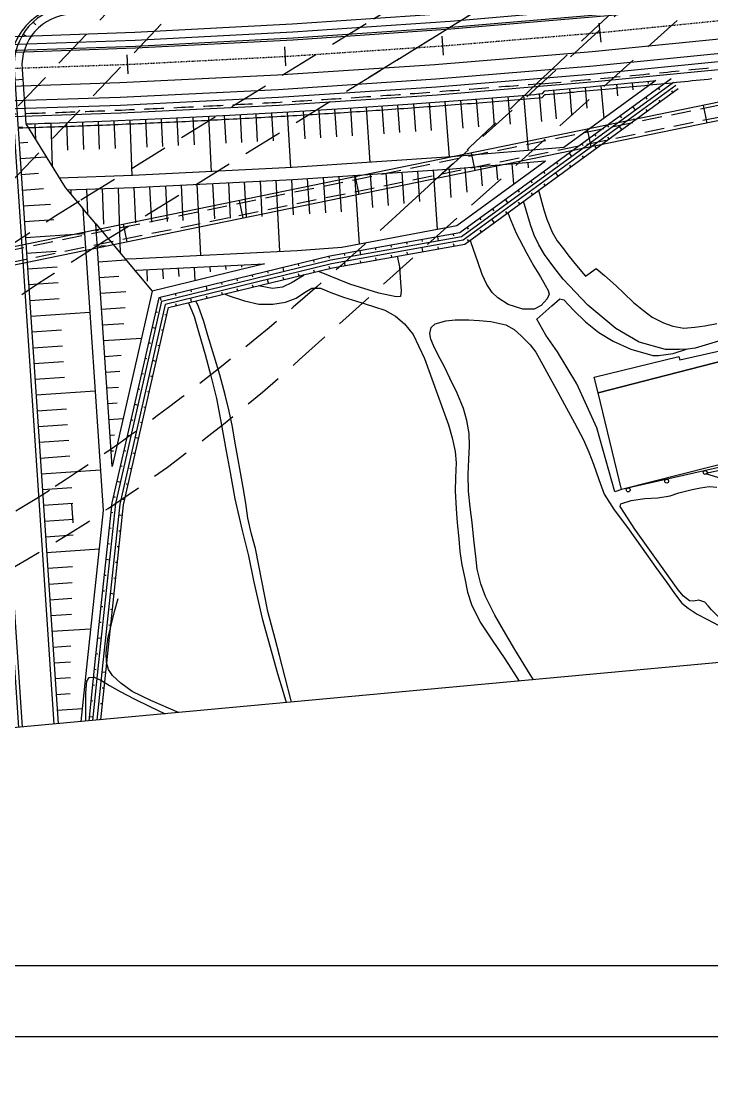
# Model space of a CAD drawing. Header units: millimetres. Extents: x 9574 to 10370, y 1103 to 1809.
# Drawn here: x 10028 to 10115.5, y 1347.4 to 1481.5 of the extents above; entities that cross this region are included whole.
import ezdxf
from ezdxf.xclip import XClip

# ---------------------------------------------------------------- set-up
doc = ezdxf.new("R2010")
doc.units = ezdxf.units.MM
doc.header["$LTSCALE"] = 10
doc.header["$MEASUREMENT"] = 0
doc.header["$XCLIPFRAME"] = 2
for name, pattern in [('CENTER', [2, 1.25, -0.25, 0.25, -0.25]), ('DASHED', [0.75, 0.5, -0.25]), ('HIDDEN', [0.375, 0.25, -0.125])]:
    doc.linetypes.add(name, pattern=pattern)
for name, color, linetype in [('TN-CABL', 4, 'Continuous'), ('TT-TABL-LIN1', 4, 'Continuous'), ('TT-TABL-LIN2', 1, 'Continuous'), ('TZ-BASE', 253, 'Continuous'), ('TZ-CABL', 4, 'Continuous')]:
    doc.layers.add(name, color=color, linetype=linetype)
doc.layers.add('TX-PAPR', color=2, linetype='Continuous', plot=False)
doc.linetypes.add('ZIGZAG', pattern='A,0.0001,-0.2,[131,ltypeshp.shx,S=0.2,R=0,X=-0.2,Y=0],-0.4,[131,ltypeshp.shx,S=0.2,R=180,X=0.2,Y=0],-0.2', length=0.8001)

# ---------------------------------------------------------------- blocks, each defined once
blk = doc.blocks.new('AAC001')
at = {"color": 0}
blk.add_circle((0, -0.25), 0.25, dxfattribs=at)
blk = doc.blocks.new('jd-fgjfjfjfjazdf2gs')
at = {"layer": 'TZ-BASE', "linetype": 'DASHED'}
for p, q in [((526.13, 18.1), (425.17, -44.37)), ((486.89, -13.24), (425.57, -51.17)), ((484.46, -14.74), (392.15, -71.86)), ((488.11, -14.8), (429.56, -68.2)), ((492.6, -18.84), (416.81, -86.88)), ((405.33, -29.37), (336.06, -102.12)), ((409.68, -33.51), (364.23, -81.24)), ((425.28, -44.3), (388.99, -66.75))]:
    blk.add_line(p, q, dxfattribs=at)
at = {"layer": 'TZ-BASE', "ltscale": 10}
for p, q in [((383.1, -44.09), (383.44, -44.46)), ((381.82, -45.62), (382.25, -45.89)), ((380.78, -51.4), (381.78, -51.34)), ((455.01, -52.16), (455.39, -56.29)), ((457, -51.97), (457.14, -53.44)), ((458.99, -51.78), (459.08, -52.66)), ((460.99, -51.59), (461.01, -51.88)), ((443.23, -53.53), (443.52, -57.03)), ((445.22, -53.37), (445.81, -60.35)), ((447.22, -53.2), (447.52, -56.69)), ((449.04, -52.69), (449.35, -56.36)), ((451.03, -52.52), (451.32, -55.78)), ((453.02, -52.34), (453.26, -55)), ((462.32, -52.48), (462.47, -52.68)), ((464.15, -53), (464.01, -52.8)), ((425.28, -54.87), (425.75, -61.86)), ((427.28, -54.73), (427.52, -58.23)), ((429.27, -54.6), (429.52, -58.09)), ((431.27, -54.45), (431.52, -57.95)), ((433.26, -54.31), (433.52, -57.81)), ((435.26, -54.16), (435.79, -61.19)), ((437.25, -54.01), (437.52, -57.52)), ((439.24, -53.85), (439.52, -57.35)), ((441.24, -53.69), (441.52, -57.19)), ((459.09, -54.83), (459.38, -55.24)), ((460.71, -53.65), (460.85, -53.86)), ((462.54, -54.18), (462.39, -53.98)), ((401.32, -56.24), (401.49, -59.74)), ((403.32, -56.14), (403.49, -59.64)), ((405.32, -56.04), (405.67, -63.04)), ((407.31, -55.94), (407.5, -59.44)), ((409.31, -55.83), (409.5, -59.34)), ((411.31, -55.72), (411.5, -59.23)), ((413.3, -55.61), (413.5, -59.12)), ((415.3, -55.5), (415.71, -62.53)), ((417.3, -55.38), (417.51, -58.89)), ((419.29, -55.26), (419.51, -58.76)), ((421.29, -55.13), (421.51, -58.63)), ((423.29, -55), (423.51, -58.5)), ((457.47, -56.01), (457.62, -56.21)), ((460.92, -55.36), (460.77, -55.15)), ((381.18, -57.39), (381.77, -57.35)), ((383.33, -56.95), (383.4, -58.98)), ((385.33, -56.88), (385.52, -62.39)), ((387.33, -56.81), (387.46, -60.32)), ((389.33, -56.74), (389.46, -60.25)), ((391.33, -56.67), (391.47, -60.17)), ((393.33, -56.59), (393.47, -60.1)), ((395.33, -56.5), (395.62, -63.55)), ((397.32, -56.42), (397.48, -59.93)), ((399.32, -56.33), (399.48, -59.84)), ((455.86, -57.18), (456, -57.39)), ((457.68, -57.71), (457.39, -57.3)), ((459.3, -56.53), (459.15, -56.33)), ((454.24, -58.36), (454.39, -58.56)), ((456.07, -58.89), (455.92, -58.68)), ((381.32, -59.39), (382.44, -59.31)), ((452.62, -59.54), (452.77, -59.74)), ((454.45, -60.06), (454.3, -59.86)), ((381.45, -61.38), (384.75, -61.16)), ((451, -60.71), (451.3, -61.12)), ((452.83, -61.24), (452.69, -61.04)), ((431.8, -62.96), (432.06, -66.82)), ((433.79, -62.82), (434.29, -70.31)), ((435.79, -62.69), (436.03, -66.31)), ((437.78, -62.53), (438.04, -65.62)), ((439.77, -62.36), (439.98, -64.85)), ((441.77, -62.2), (441.92, -64.08)), ((443.76, -62.03), (443.97, -64.59)), ((445.75, -61.86), (445.81, -62.54)), ((447.74, -61.69), (447.75, -61.77)), ((449.39, -61.89), (449.53, -62.09)), ((451.22, -62.42), (451.07, -62.21)), ((381.59, -63.38), (383.77, -63.23)), ((409.84, -64.33), (410.07, -68.83)), ((411.84, -64.23), (412.06, -68.73)), ((413.83, -64.13), (414.29, -73.12)), ((415.83, -64.03), (416.06, -68.52)), ((417.83, -63.9), (418.13, -68.39)), ((419.82, -63.76), (420.12, -68.25)), ((421.82, -63.63), (422.12, -68.11)), ((423.81, -63.5), (424.4, -72.21)), ((425.81, -63.36), (426.09, -67.59)), ((427.8, -63.23), (428.08, -67.34)), ((429.8, -63.09), (430.07, -67.08)), ((446.15, -64.24), (446.3, -64.45)), ((447.77, -63.07), (447.92, -63.27)), ((449.6, -63.59), (449.3, -63.19)), ((381.72, -65.37), (384.43, -65.19)), ((387.86, -65.31), (387.88, -65.9)), ((389.86, -65.24), (389.97, -68.39)), ((391.86, -65.18), (392.01, -69.67)), ((393.86, -65.11), (394.14, -73.38)), ((395.86, -65.04), (396.08, -69.53)), ((397.85, -64.94), (398.08, -69.43)), ((399.85, -64.84), (400.08, -69.33)), ((401.85, -64.74), (402.08, -69.23)), ((403.85, -64.63), (404.3, -73.62)), ((405.84, -64.53), (406.07, -69.03)), ((407.84, -64.43), (408.07, -68.93)), ((444.53, -65.42), (444.68, -65.62)), ((447.98, -64.77), (447.83, -64.57)), ((442.92, -66.6), (443.21, -67)), ((444.75, -67.12), (444.6, -66.92)), ((446.36, -65.94), (446.22, -65.74)), ((381.85, -67.37), (385.29, -67.14)), ((391.03, -69.66), (389.39, -67.7)), ((441.3, -67.77), (441.45, -67.98)), ((443.13, -68.3), (442.98, -68.1)), ((381.99, -69.36), (385.73, -69.11)), ((393.09, -100.39), (391.03, -69.66)), ((439.68, -68.95), (439.83, -69.15)), ((441.51, -69.47), (441.22, -69.07)), ((382.12, -71.36), (389.6, -70.86)), ((391.08, -70.46), (391.37, -70.44)), ((436.29, -70.94), (436.34, -71.18)), ((438.07, -70.13), (438.21, -70.33)), ((439.89, -70.65), (439.75, -70.45)), ((391.22, -72.46), (392.24, -72.39)), ((428.42, -72.35), (428.46, -72.59)), ((430.39, -71.99), (430.43, -72.24)), ((432.35, -71.64), (432.4, -71.89)), ((434.32, -71.29), (434.41, -71.78)), ((436.42, -72.44), (436.37, -72.19)), ((438.28, -71.83), (438.13, -71.63)), ((382.26, -73.35), (386, -73.1)), ((422.51, -73.4), (422.56, -73.65)), ((424.48, -73.05), (424.57, -73.54)), ((426.45, -72.7), (426.49, -72.94)), ((428.54, -73.85), (428.5, -73.6)), ((430.51, -73.5), (430.47, -73.25)), ((432.48, -73.14), (432.39, -72.65)), ((434.45, -72.79), (434.41, -72.55)), ((391.35, -74.45), (394.84, -74.22)), ((405.48, -75.07), (405.52, -75.73)), ((407.48, -74.96), (407.5, -75.44)), ((409.48, -74.86), (409.49, -75.14)), ((411.47, -74.76), (411.48, -74.85)), ((416.66, -74.71), (416.72, -74.95)), ((418.6, -74.24), (418.66, -74.48)), ((420.54, -73.77), (420.6, -74.01)), ((420.67, -75.28), (420.61, -75.03)), ((422.64, -74.9), (422.55, -74.41)), ((424.61, -74.55), (424.56, -74.31)), ((426.57, -74.2), (426.53, -73.95)), ((382.39, -75.35), (386.13, -75.1)), ((391.48, -76.45), (393.96, -76.28)), ((397.49, -75.47), (397.56, -76.89)), ((399.49, -75.37), (399.55, -76.6)), ((401.49, -75.27), (401.54, -76.31)), ((403.48, -75.17), (403.57, -76.87)), ((410.83, -76.13), (410.89, -76.37)), ((412.77, -75.66), (412.83, -75.9)), ((414.71, -75.18), (414.83, -75.67)), ((416.79, -76.22), (416.73, -75.98)), ((418.73, -75.75), (418.67, -75.51)), ((382.52, -77.34), (386.27, -77.09)), ((405, -77.55), (405.12, -78.04)), ((406.94, -77.08), (407, -77.32)), ((408.89, -76.6), (408.94, -76.85)), ((410.96, -77.64), (410.9, -77.4)), ((412.9, -77.17), (412.78, -76.68)), ((414.84, -76.7), (414.78, -76.45)), ((382.66, -79.34), (386.4, -79.09)), ((391.62, -78.44), (394.82, -78.23)), ((399.17, -78.97), (399.26, -79.34)), ((401.11, -78.5), (401.17, -78.74)), ((403.06, -78.02), (403.11, -78.27)), ((403.18, -79.54), (403.07, -79.05)), ((405.13, -79.06), (405.07, -78.82)), ((407.07, -78.59), (407.01, -78.35)), ((409.01, -78.12), (408.95, -77.87)), ((391.75, -80.44), (394.75, -80.24)), ((401.24, -80.01), (401.18, -79.77)), ((382.79, -81.34), (390.28, -80.83)), ((398.59, -80.79), (398.84, -80.85)), ((400.04, -81.21), (399.79, -81.15)), ((382.93, -83.33), (386.67, -83.08)), ((391.89, -82.43), (394.58, -82.25)), ((398.15, -82.74), (398.64, -82.85)), ((399.59, -83.16), (399.35, -83.1)), ((392.02, -84.43), (396.81, -84.11)), ((383.06, -85.33), (386.8, -85.08)), ((397.7, -84.69), (397.95, -84.75)), ((399.15, -85.11), (398.9, -85.05)), ((383.2, -87.32), (386.94, -87.07)), ((392.16, -86.43), (394.25, -86.28)), ((397.26, -86.64), (397.5, -86.7)), ((398.7, -87.06), (398.21, -86.95)), ((392.29, -88.42), (394.09, -88.3)), ((383.33, -89.32), (387.07, -89.07)), ((396.81, -88.59), (397.06, -88.65)), ((398.26, -89.01), (398.01, -88.95)), ((383.46, -91.31), (390.95, -90.81)), ((392.42, -90.42), (393.92, -90.32)), ((396.37, -90.54), (396.61, -90.6)), ((397.81, -90.96), (397.57, -90.9)), ((392.56, -92.41), (393.76, -92.33)), ((395.92, -92.49), (396.41, -92.6)), ((383.6, -93.31), (387.34, -93.06)), ((397.37, -92.91), (397.12, -92.85)), ((383.73, -95.3), (387.47, -95.05)), ((392.69, -94.41), (394.49, -94.29)), ((395.48, -94.44), (395.72, -94.5)), ((396.92, -94.86), (396.68, -94.8)), ((392.83, -96.4), (393.42, -96.36)), ((395.03, -96.39), (395.28, -96.45)), ((383.87, -97.3), (387.61, -97.05)), ((396.48, -96.81), (395.99, -96.7)), ((384, -99.3), (387.74, -99.04)), ((392.96, -98.4), (393.26, -98.38)), ((394.59, -98.34), (394.83, -98.4)), ((396.03, -98.76), (395.79, -98.7)), ((394.14, -100.29), (394.39, -100.35)), ((384.13, -101.29), (391.62, -100.79)), ((395.59, -100.71), (395.34, -100.65)), ((384.27, -103.29), (388.01, -103.03)), ((393.7, -102.24), (394.19, -102.35)), ((395.14, -102.66), (394.9, -102.6)), ((393.25, -104.19), (393.5, -104.24)), ((394.7, -104.61), (394.45, -104.55)), ((384.4, -105.28), (388.14, -105.03)), ((384.54, -107.28), (388.21, -107.03)), ((392.95, -106.16), (393.2, -106.19)), ((394.41, -106.59), (393.92, -106.53)), ((392.74, -108.15), (392.99, -108.18)), ((394.2, -108.57), (393.95, -108.55)), ((384.67, -109.27), (388.17, -109.04)), ((384.81, -111.27), (391.45, -110.82)), ((392.53, -110.14), (392.77, -110.17)), ((393.99, -110.56), (393.74, -110.54)), ((392.31, -112.13), (392.81, -112.18)), ((393.78, -112.55), (393.53, -112.53)), ((384.94, -113.26), (388.09, -113.05)), ((385.07, -115.26), (388.05, -115.06)), ((392.1, -114.12), (392.35, -114.14)), ((393.57, -114.54), (393.32, -114.51)), ((391.89, -116.11), (392.14, -116.13)), ((393.35, -116.53), (392.86, -116.48)), ((385.21, -117.25), (388.01, -117.07)), ((385.34, -119.25), (387.97, -119.07)), ((391.68, -118.1), (391.93, -118.12)), ((393.14, -118.52), (392.89, -118.49)), ((391.47, -120.08), (391.72, -120.11)), ((392.93, -120.51), (392.68, -120.48)), ((385.48, -121.25), (390.37, -120.92)), ((385.61, -123.24), (387.88, -123.09)), ((391.26, -122.07), (391.75, -122.13)), ((392.72, -122.5), (392.47, -122.47)), ((391.04, -124.06), (391.29, -124.09)), ((392.51, -124.48), (392.26, -124.46)), ((385.75, -125.24), (387.84, -125.1)), ((385.88, -127.23), (387.81, -127.1)), ((390.84, -126.05), (391.08, -126.08)), ((392.3, -126.47), (391.8, -126.42)), ((390.63, -128.04), (390.88, -128.07)), ((392.1, -128.46), (391.85, -128.44)), ((386.01, -129.23), (387.77, -129.11)), ((390.43, -130.03), (390.68, -130.06)), ((386.15, -131.22), (389.33, -131.01)), ((391.9, -130.45), (391.65, -130.43)), ((390.23, -132.02), (390.73, -132.07)), ((391.69, -132.44), (391.45, -132.42))]:
    blk.add_line(p, q, dxfattribs=at)
at = {"layer": 'TZ-BASE'}
for p, q in [((455.04, -46.62), (454.82, -44.23)), ((435.09, -48.29), (434.91, -45.9)), ((395.12, -50.65), (395.02, -48.25)), ((415.11, -49.64), (414.97, -47.24)), ((447.5, -51.9), (447.45, -51.85)), ((447.92, -53.27), (447.6, -53.65)), ((468.47, -56.88), (468.01, -54.63)), ((453.78, -59.89), (453.31, -57.64)), ((439.08, -62.9), (438.62, -60.65)), ((424.39, -65.92), (423.92, -63.66)), ((409.69, -68.93), (409.23, -66.68)), ((395, -71.94), (394.54, -69.69))]:
    blk.add_line(p, q, dxfattribs=at)
at = {"layer": 'TZ-BASE', "linetype": 'Continuous'}
for points in [[(378.93, -157.92, 0.382727), (383.04, -152.66), (375.92, -46.76, 0.285135), (371, -39.91), (329.13, -22.57, -0.237959), (304.44, 6.1), (283.99, 88.31)], [(681.71, 28.3), (622.19, 19.74, 0.045533), (583.64, 10.56), (454.85, -32.81, -0.068491), (414.13, -40.56), (387.75, -41.91, 0.418867), (380.17, -50.44), (386.98, -151.59, 0.34117), (391.03, -156.17)]]:
    blk.add_lwpolyline(points, format="xyb", dxfattribs=at)
at = {"layer": 'TZ-BASE'}
for points in [[(216.33, -41.44), (236.23, -43.41), (256.17, -45.04), (276.12, -46.34), (296.1, -47.31), (316.09, -47.94), (336.09, -48.24), (356.09, -48.21), (376.08, -47.84), (396.07, -47.14), (416.04, -46.1), (436, -44.73), (455.92, -43.03), (475.82, -40.99)], [(214.34, -45.64), (234.24, -47.65), (254.17, -49.33), (274.12, -50.67), (294.09, -51.68), (314.08, -52.36), (334.08, -52.71), (354.08, -52.73), (374.08, -52.41), (394.07, -51.76), (414.04, -50.78), (434, -49.46), (453.93, -47.82), (473.83, -45.84)], [(447.92, -53.27), (448.07, -53.25), (448.57, -53.21), (449.07, -53.17), (449.57, -53.12), (450.08, -53.08), (450.58, -53.04), (451.08, -52.99), (451.58, -52.95), (452.08, -52.9), (452.58, -52.86), (453.08, -52.81), (453.58, -52.77), (454.08, -52.72), (454.58, -52.68), (455.09, -52.63), (455.59, -52.58), (456.09, -52.54), (456.59, -52.49), (457.09, -52.44), (457.59, -52.4), (458.09, -52.35), (458.59, -52.3), (459.09, -52.25), (459.59, -52.21), (460.09, -52.16), (460.59, -52.11), (461.09, -52.06), (461.6, -52.01), (462.1, -51.96), (462.6, -51.92), (463.1, -51.87), (463.6, -51.82), (464.1, -51.77), (464.6, -51.72), (465.1, -51.67), (465.6, -51.62), (466.1, -51.57), (466.6, -51.51), (467.1, -51.46), (467.6, -51.41), (468.1, -51.36), (468.6, -51.31), (469.1, -51.26)], [(381.31, -57.49), (381.81, -57.48), (382.31, -57.46), (382.81, -57.45), (383.32, -57.43), (383.82, -57.41), (384.32, -57.4), (384.83, -57.38), (385.33, -57.36), (385.83, -57.35), (386.33, -57.33), (386.84, -57.31), (387.34, -57.3), (387.84, -57.28), (388.35, -57.26), (388.85, -57.24), (389.35, -57.22), (389.85, -57.2), (390.36, -57.18), (390.86, -57.17), (391.36, -57.15), (391.87, -57.13), (392.37, -57.11), (392.87, -57.09), (393.37, -57.07), (393.88, -57.05), (394.38, -57.02), (394.88, -57), (395.38, -56.98), (395.89, -56.96), (396.39, -56.94), (396.89, -56.92), (397.39, -56.9), (397.9, -56.87), (398.4, -56.85), (398.9, -56.83), (399.41, -56.81), (399.91, -56.78), (400.41, -56.76), (400.91, -56.74), (401.42, -56.71), (401.92, -56.69), (402.42, -56.67), (402.92, -56.64), (403.43, -56.62), (403.93, -56.59), (404.43, -56.57), (404.93, -56.54), (405.44, -56.52), (405.94, -56.49), (406.44, -56.47), (406.94, -56.44), (407.45, -56.41), (407.95, -56.39), (408.45, -56.36), (408.95, -56.33), (409.46, -56.31), (409.96, -56.28), (410.46, -56.25), (410.96, -56.23), (411.47, -56.2), (411.97, -56.17), (412.47, -56.14), (412.97, -56.11), (413.47, -56.08), (413.98, -56.06), (414.48, -56.03), (414.98, -56), (415.48, -55.97), (415.99, -55.94), (416.49, -55.91), (416.99, -55.88), (417.49, -55.85), (418, -55.82), (418.5, -55.79), (419, -55.76), (419.5, -55.72), (420, -55.69), (420.51, -55.66), (421.01, -55.63), (421.51, -55.6), (422.01, -55.57), (422.51, -55.53), (423.02, -55.5), (423.52, -55.47), (424.02, -55.43), (424.52, -55.4), (425.02, -55.37), (425.53, -55.33), (426.03, -55.3), (426.53, -55.27), (427.03, -55.23), (427.53, -55.2), (428.04, -55.16), (428.54, -55.13), (429.04, -55.09), (429.54, -55.06), (430.04, -55.02), (430.55, -54.99), (431.05, -54.95), (431.55, -54.91), (432.05, -54.88), (432.55, -54.84), (433.06, -54.8), (433.56, -54.77), (434.06, -54.73), (434.56, -54.69), (435.06, -54.65), (435.56, -54.62), (436.07, -54.58), (436.57, -54.54), (437.07, -54.5), (437.57, -54.46), (438.07, -54.42), (438.57, -54.39), (439.08, -54.35), (439.58, -54.31), (440.08, -54.27), (440.58, -54.23), (441.08, -54.19), (441.58, -54.15), (442.08, -54.11), (442.59, -54.07), (443.09, -54.02), (443.59, -53.98), (444.09, -53.94), (444.59, -53.9), (445.09, -53.86), (445.59, -53.82), (446.1, -53.77), (446.6, -53.73), (447.1, -53.69), (447.6, -53.65), (447.6, -53.65)], [(381.29, -175.06), (393.04, -174.64), (402.45, -174.11), (412.31, -173.35), (424.33, -172.23), (427.34, -171.89), (437.53, -170.74), (449.75, -169.21), (463.82, -166.91), (478.52, -164.26)], [(220.65, -153.68), (229.43, -155.72), (243.01, -158.69), (256.67, -161.37), (266.69, -163.16), (277.52, -164.7), (287.53, -166.04), (298.32, -167.45), (308.83, -168.44), (318.24, -169.21), (327.15, -169.86), (338.26, -170.42), (348.34, -170.76), (359.76, -170.94), (369.97, -171.05), (378.54, -170.91), (388.37, -170.41), (397.56, -169.96), (407.1, -169.3), (415.36, -168.69), (425.12, -167.75)], [(424.19, -167.54), (424.96, -167.47), (437.13, -165.98), (450.47, -164.3), (463.97, -162.08), (478.95, -159.39), (488.71, -157.37), (499.78, -155.01), (511.85, -151.94), (527.29, -147.92), (539.65, -144.34), (553.13, -140.14), (568.92, -134.86), (583.8, -129.69), (588.56, -127.92)]]:
    blk.add_lwpolyline(points, dxfattribs=at)
at = {"layer": 'TZ-BASE', "linetype": 'CENTER', "ltscale": 0.001, "flags": 128}
blk.add_lwpolyline([(0, 0), (19.21, -5.58), (38.5, -10.84), (57.88, -15.78), (77.34, -20.4), (96.88, -24.69), (116.48, -28.65), (136.14, -32.29), (155.87, -35.6), (175.65, -38.57), (195.47, -41.22), (215.33, -43.54), (235.23, -45.53), (255.17, -47.18), (275.12, -48.51), (295.1, -49.5), (315.09, -50.15), (335.08, -50.48), (355.08, -50.47), (375.08, -50.13), (395.07, -49.45), (415.04, -48.44), (435, -47.1), (454.93, -45.42), (474.83, -43.42), (494.69, -41.08), (514.51, -38.41), (534.28, -35.41), (554, -32.09), (573.67, -28.43), (593.27, -24.45), (612.8, -20.14), (632.25, -15.51), (651.63, -10.55), (670.92, -5.27), (690.12, 0.33)], dxfattribs=at)
at = {"layer": 'TZ-BASE', "linetype": 'DASHED', "flags": 128}
for points in [[(447.14, -51.68, -0.000289), (454.11, -45.08, -0.001302), (461.1, -38.49, -0.00217), (468.13, -31.95, -0.003038), (475.24, -25.48, -0.003905), (482.44, -19.11, -0.002097), (485.64, -16.35, -0.005641)], [(447.14, -51.68, -0.000319), (441.31, -57.22, -0.001437), (435.45, -62.74, -0.002395), (429.56, -68.2, -0.003353), (423.6, -73.59, -0.004311), (417.57, -78.89, -0.005269), (411.44, -84.08, -0.006227), (405.19, -89.11, -0.007185), (398.82, -93.98, -0.008144), (392.3, -98.64, -0.009262), (385.63, -103.08, -0.009262)]]:
    blk.add_lwpolyline(points, format="xyb", dxfattribs=at)
at = {"layer": 'TZ-BASE', "ltscale": 10}
for points in [[(468.93, -28.31), (455.03, -32.99, -0.068491), (414.18, -40.77), (387.79, -42.12, 0.418867), (380.69, -50.11), (387.5, -151.26, 0.34117), (391.14, -155.38)], [(468.93, -28.31), (457.64, -33.27), (455.38, -34.03, -0.068491), (414.24, -41.86), (397.67, -42.61), (387.84, -43.12, 0.418867), (381.69, -50.05), (382.16, -56.99), (387.17, -65.05), (389.39, -67.7), (391.97, -105.96), (389.94, -124.99), (387.89, -145.18), (388.29, -151.21, 0.314205), (391.14, -155.38)], [(378.86, -157.13, 0.382727), (382.56, -152.4), (375.44, -46.51, 0.247835), (371.76, -40.55, 0.247835)], [(382.16, -56.99, 0.00066), (385.34, -56.88, 0.012501), (445.6, -53.33, 0.000417), (447.61, -53.16), (447.92, -52.79, 0.001594), (455.59, -52.1, 0.001329), (461.98, -51.5)]]:
    blk.add_lwpolyline(points, format="xyb", dxfattribs=at)
at = {"layer": 'TZ-BASE', "linetype": 'HIDDEN', "flags": 128}
for points in [[(447.5, -51.9), (447.95, -51.86), (448.45, -51.82), (448.95, -51.77), (449.45, -51.73), (449.95, -51.69), (450.45, -51.64), (450.95, -51.6), (451.46, -51.55), (451.96, -51.51), (452.46, -51.46), (452.96, -51.42), (453.46, -51.37), (453.96, -51.33), (454.46, -51.28), (454.96, -51.24), (455.46, -51.19), (455.96, -51.14), (456.46, -51.1), (456.96, -51.05), (457.46, -51), (457.96, -50.96), (458.46, -50.91), (458.96, -50.86), (459.46, -50.81), (459.96, -50.77), (460.46, -50.72), (460.96, -50.67), (461.46, -50.62), (461.96, -50.57), (462.46, -50.52), (462.96, -50.47), (463.46, -50.42), (463.96, -50.37), (464.46, -50.32), (464.96, -50.27), (465.46, -50.22), (465.96, -50.17), (466.46, -50.12), (466.96, -50.07), (467.46, -50.02), (467.96, -49.97), (468.46, -49.92), (468.96, -49.87), (469.46, -49.81), (469.96, -49.76), (470.46, -49.71), (470.96, -49.66), (471.46, -49.6), (471.96, -49.55), (472.46, -49.5), (472.96, -49.44), (473.46, -49.39), (473.95, -49.34), (474.45, -49.28), (474.95, -49.23), (475.45, -49.17), (475.95, -49.12), (476.45, -49.06), (476.95, -49.01), (477.45, -48.95), (477.95, -48.9), (478.45, -48.84), (478.95, -48.79), (479.45, -48.73), (479.95, -48.67), (480.45, -48.62), (480.95, -48.56), (481.44, -48.5), (481.94, -48.45), (482.44, -48.39), (482.94, -48.33), (483.44, -48.27), (483.94, -48.22), (484.44, -48.16), (484.94, -48.1), (485.44, -48.04), (485.94, -47.98), (486.44, -47.92), (486.93, -47.86), (487.43, -47.8), (487.93, -47.74), (488.43, -47.68), (488.93, -47.62), (489.43, -47.56), (489.93, -47.5), (490.43, -47.44), (490.92, -47.38), (491.42, -47.32), (491.92, -47.26), (492.42, -47.2), (492.92, -47.14), (493.42, -47.07), (493.92, -47.01), (494.41, -46.95), (494.91, -46.89), (495.41, -46.82), (495.91, -46.76), (496.41, -46.7), (496.91, -46.64), (497.41, -46.57), (497.9, -46.51), (498.4, -46.44), (498.9, -46.38), (499.4, -46.32), (499.9, -46.25), (500.39, -46.19), (500.89, -46.12), (501.39, -46.06), (501.89, -45.99), (502.39, -45.92), (502.89, -45.86), (503.38, -45.79), (503.88, -45.73), (504.38, -45.66), (504.88, -45.59), (505.38, -45.53), (505.38, -45.53)], [(503.16, -47.83), (335.84, -82.13)], [(503.46, -49.3), (336.14, -83.6)], [(367.19, -56.04), (367.69, -56.03), (368.19, -56.02), (368.7, -56.01), (369.2, -56), (369.7, -55.99), (370.2, -55.98), (370.7, -55.97), (371.21, -55.96), (371.71, -55.95), (372.21, -55.94), (372.71, -55.93), (373.22, -55.91), (373.72, -55.9), (374.22, -55.89), (374.72, -55.88), (375.22, -55.86), (375.73, -55.85), (376.23, -55.84), (376.73, -55.82), (377.23, -55.81), (377.74, -55.8), (378.24, -55.78), (378.74, -55.77), (379.24, -55.75), (379.74, -55.74), (380.25, -55.73), (380.75, -55.71), (381.25, -55.7), (381.75, -55.68), (382.26, -55.66), (382.76, -55.65), (383.26, -55.63), (383.76, -55.62), (384.26, -55.6), (384.77, -55.58), (385.27, -55.57), (385.77, -55.55), (386.27, -55.53), (386.77, -55.51), (387.28, -55.5), (387.78, -55.48), (388.28, -55.46), (388.78, -55.44), (389.28, -55.42), (389.79, -55.4), (390.29, -55.39), (390.79, -55.37), (391.29, -55.35), (391.79, -55.33), (392.3, -55.31), (392.8, -55.29), (393.3, -55.27), (393.8, -55.25), (394.3, -55.23), (394.81, -55.21), (395.31, -55.18), (395.81, -55.16), (396.31, -55.14), (396.81, -55.12), (397.32, -55.1), (397.82, -55.08), (398.32, -55.05), (398.82, -55.03), (399.32, -55.01), (399.83, -54.99), (400.33, -54.96), (400.83, -54.94), (401.33, -54.92), (401.83, -54.89), (402.34, -54.87), (402.84, -54.84), (403.34, -54.82), (403.84, -54.79), (404.34, -54.77), (404.84, -54.74), (405.35, -54.72), (405.85, -54.69), (406.35, -54.67), (406.85, -54.64), (407.35, -54.62), (407.85, -54.59), (408.36, -54.56), (408.86, -54.54), (409.36, -54.51), (409.86, -54.48), (410.36, -54.46), (410.86, -54.43), (411.37, -54.4), (411.87, -54.37), (412.37, -54.34), (412.87, -54.32), (413.37, -54.29), (413.87, -54.26), (414.38, -54.23), (414.88, -54.2), (415.38, -54.17), (415.88, -54.14), (416.38, -54.11), (416.88, -54.08), (417.38, -54.05), (417.89, -54.02), (418.39, -53.99), (418.89, -53.96), (419.39, -53.93), (419.89, -53.9), (420.39, -53.86), (420.89, -53.83), (421.4, -53.8), (421.9, -53.77), (422.4, -53.74), (422.9, -53.7), (423.4, -53.67), (423.9, -53.64), (424.4, -53.61), (424.91, -53.57), (425.41, -53.54), (425.91, -53.5), (426.41, -53.47), (426.91, -53.44), (427.41, -53.4), (427.91, -53.37), (428.41, -53.33), (428.91, -53.3), (429.42, -53.26), (429.92, -53.23), (430.42, -53.19), (430.92, -53.15), (431.42, -53.12), (431.92, -53.08), (432.42, -53.05), (432.92, -53.01), (433.42, -52.97), (433.93, -52.93), (434.43, -52.9), (434.93, -52.86), (435.43, -52.82), (435.93, -52.78), (436.43, -52.75), (436.93, -52.71), (437.43, -52.67), (437.93, -52.63), (438.43, -52.59), (438.94, -52.55), (439.44, -52.51), (439.94, -52.47), (440.44, -52.43), (440.94, -52.39), (441.44, -52.35), (441.94, -52.31), (442.44, -52.27), (442.94, -52.23), (443.44, -52.19), (443.94, -52.15), (444.44, -52.11), (444.94, -52.06), (445.44, -52.02), (445.95, -51.98), (446.45, -51.94), (446.95, -51.9), (447.45, -51.85), (447.45, -51.85)]]:
    blk.add_lwpolyline(points, dxfattribs=at)
at = {"layer": 'TZ-BASE', "flags": 128}
for points in [[(502.69, -47.51), (335.76, -81.74)], [(503.15, -49.77), (336.22, -84)]]:
    blk.add_lwpolyline(points, dxfattribs=at)
at = {"layer": 'TZ-BASE', "ltscale": 10}
for points in [[(461.98, -51.5), (450.33, -59.97), (436.1, -61.17), (415.91, -62.52), (395.69, -63.54), (386.43, -63.86)], [(463.94, -51.3), (437.17, -70.78), (420.7, -73.73), (399, -79.01), (393.08, -104.97), (390.93, -125.1), (388.89, -145.19), (389.43, -153.14)], [(464.53, -52.11), (437.57, -71.73), (420.91, -74.71), (399.84, -79.84), (394.06, -105.13), (391.93, -125.2), (389.89, -145.21), (390.43, -153.14)], [(391.03, -69.66), (398.16, -78.19), (393.09, -100.39)], [(412.42, -74.72), (398.16, -78.19)]]:
    blk.add_lwpolyline(points, dxfattribs=at)
at = {"layer": 'TZ-BASE', "ltscale": 10, "flags": 128}
for points in [[(389.93, -153.14), (389.39, -145.2), (391.43, -125.15), (393.57, -105.05), (399.42, -79.42), (420.8, -74.22), (437.37, -71.25), (464.24, -51.71)], [(390.93, -153.14), (390.4, -145.22), (392.42, -125.25), (394.56, -105.22), (400.25, -80.25), (421.01, -75.2), (437.77, -72.2), (464.82, -52.51)], [(387.4, -65.33), (395.76, -65.04), (416, -64.02), (436.22, -62.66), (447.99, -61.67)], [(394.73, -74.08), (396.14, -74.04), (416.53, -73.01), (422.22, -72.62), (436.76, -69.84), (447.99, -61.67)], [(395.95, -75.54), (396.2, -75.53), (412.42, -74.72)]]:
    blk.add_lwpolyline(points, dxfattribs=at)
at = {"layer": 'TZ-BASE'}
for points, elevation in [([(212.36, -147.72), (228.23, -152.54), (237.49, -155.06), (245.85, -157.14), (251.84, -158.41), (257.18, -159.28), (274.62, -161.32), (298.78, -164.15), (311.64, -165.4), (323.88, -166.33), (340.89, -167.3), (357.27, -168.08), (362.05, -168.18), (370.67, -167.98), (386.4, -167.38), (396.06, -166.76), (417.54, -165.41), (422.5, -165.02)], 40), ([(402.87, -132.13), (397.99, -130.03), (395.66, -128.86), (394.2, -127.81), (393.17, -126.84), (392.65, -126.07), (392.39, -125.17), (392.34, -123.97), (392.57, -122.22), (393.41, -118.74), (393.88, -117.08)], 38)]:
    blk.add_lwpolyline(points, dxfattribs=dict(at, elevation=elevation))
for points in [[(447.14, -65.38, 42.99), (447.78, -67.86, 43), (448.18, -69.05, 42.93), (448.85, -70.68, 42.94), (449.48, -71.78, 42.94), (450.28, -72.82, 42.95), (450.83, -73.56, 42.95), (451.56, -74.45, 42.95), (452.99, -76.17, 42.95), (452.99, -76.16, 42.96), (453.06, -76.28, 42.96), (454.41, -75.3, 42.96), (455.48, -76.19, 42.96), (456.94, -77.48, 42.97), (457.95, -78.42, 42.98), (459.15, -79.61, 43.03), (460.43, -80.6, 43.12), (461.54, -81.45, 43.14), (462.96, -82.18, 43.14), (464.14, -82.61, 43.03), (465.55, -82.87, 43), (466.93, -82.75, 43.03), (468.19, -82.58, 43.03), (469.72, -82.25, 43.03)], [(477.96, -82.09, 43.28), (466.96, -85.39, 43.04), (465.98, -85.52, 43.02), (464.99, -85.58, 43.01), (464.1, -85.56, 43.01), (463.19, -85.56, 43.01), (459.87, -84.65, 42.99), (456.9, -82.91, 42.99), (453.37, -79.94, 43.01), (450.23, -76.67, 43.02), (449.05, -75.15, 42.93), (447.89, -73.54, 42.96), (447.18, -72.31, 42.98), (446.59, -71.06, 43.02), (446.1, -69.76, 43.02), (445.2, -66.79, 43.02)], [(443.24, -68.21, 41.51), (443.45, -68.78, 41.51), (444.28, -70.81, 41.52), (445.59, -73.3, 41.56), (446.55, -75.02, 41.57), (447.37, -76.37, 41.58), (447.98, -77.4, 41.58), (448.34, -78.08, 41.58), (448.49, -78.54, 41.59), (448.21, -79.15, 41.59), (447.46, -79.97, 41.6), (446.56, -80.46, 41.6), (445.12, -80.45, 41.61), (443.28, -79.85, 41.62), (441.97, -79, 41.62), (441.26, -78.35, 41.64), (440.57, -77.34, 41.68), (440, -76.08, 41.68), (439.42, -74.45, 41.69), (438.6, -72.05, 41.69), (438.49, -71.67, 41.69)], [(429.22, -73.73, 39.01), (429.51, -75.07, 39.05), (429.65, -77.07, 39.14), (429.73, -78.11, 39.24), (429.64, -78.84, 39.15), (429.09, -78.89, 39.16), (426.91, -78.44, 39.12), (423.23, -77.28, 39.09), (419.39, -75.71, 39.05), (419.33, -75.6, 39.06)], [(457.65, -103.28, 47.12), (454.68, -91.05, 46.91), (517.38, -74.93, 47.25), (528.53, -74.9, 47.35), (528.42, -84.2, 47.51), (517.23, -84.07, 47.39), (518.28, -87.96, 46.81), (457.65, -103.28, 47.12)], [(417.4, -76.08, 38.48), (417.24, -76.26, 38.48), (415.92, -77.06, 38.46), (414.67, -77.65, 38.45), (413.43, -77.84, 38.46), (411.85, -77.55, 38.45), (411.63, -77.48, 38.45)], [(407.36, -78.52, 38.51), (407.79, -78.71, 38.51), (409.87, -79.4, 38.51), (411.7, -79.82, 38.51), (413.48, -79.82, 38.51), (415.06, -79.57, 38.51), (416.44, -79.05, 38.52), (417.48, -78.32, 38.61), (418.42, -77.8, 38.71), (419.52, -77.78, 38.74), (420.82, -78.34, 38.89), (422.4, -78.94, 38.95), (425.17, -79.76, 38.9), (426.34, -80.14, 38.94), (427.64, -80.59, 39.05), (428.99, -81.34, 39.12), (430.14, -82.29, 39.12), (431.24, -83.68, 39.1), (432.66, -86.72, 39.17), (433.6, -89.29, 39.21), (434.49, -91.71, 39.21), (435.23, -93.72, 39.13), (435.72, -95.11, 39.15), (436.2, -96.75, 39.15), (436.55, -98.47, 39.17), (436.69, -99.9, 39.23), (436.59, -101.77, 39.29), (436.58, -103.51, 39.29), (436.7, -105.69, 39.29), (436.83, -107.52, 39.3), (437.01, -109.52, 39.3), (437.15, -111.16, 39.28), (437.4, -112.83, 39.15), (437.78, -114.54, 39.15), (438.11, -116.31, 39.05), (438.63, -117.85, 39.04), (439.75, -120.08, 39.04), (441.17, -122.26, 39.03), (442.92, -124.85, 39.04), (444.9, -127.87, 39.04), (446.74, -130.69, 39.04), (448.97, -134.22, 39.04), (450.83, -136.98, 39.09), (452.24, -138.99, 39.23), (452.98, -140.16, 39.24), (453.59, -141.43, 39.23), (454.05, -142.75, 39.23), (454.33, -144.06, 39.23), (454.62, -145.58, 39.23), (454.71, -146.92, 39.23), (454.67, -148.22, 39.24), (454.57, -148.9, 39.27), (453.93, -149.07, 39.27), (452.38, -148.99, 39.27), (450.72, -149.28, 39.27), (449.08, -149.57, 39.27), (447.43, -149.88, 39.17), (445.84, -149.98, 39.08), (443.91, -150.17, 39.04), (441.99, -150.39, 38.83), (440.02, -150.64, 38.82), (438.04, -151.08, 38.82), (435.78, -151.6, 38.78), (433.5, -152.02, 38.74), (431.03, -152.22, 38.74), (428.02, -152.57, 38.69), (425.84, -152.83, 38.57), (423.99, -153.01, 38.59), (423.48, -152.87, 38.59), (423.22, -152.27, 38.59), (422.91, -151.25, 38.59), (422.51, -149.75, 38.59), (418.72, -138.41, 38.59), (417.48, -135.52, 38.59), (416.55, -132.71, 38.59), (415.76, -129.9, 38.49), (414.31, -124.31, 38.5), (413.74, -122.2, 38.51), (412.85, -118.74, 38.51), (411.25, -110.76, 38.63)], [(402.78, -79.63, 37.87), (403.48, -81.36, 37.89), (404.1, -83.43, 37.91), (404.89, -86.19, 37.92), (405.59, -88.91, 37.92), (406.32, -91.77, 37.92), (406.89, -94.67, 37.92), (407.55, -98.42, 37.92), (408.05, -101.13, 37.92), (408.63, -104.49, 37.92), (409.57, -108.5, 37.92), (410.36, -111.7, 37.92), (411.05, -115.02, 37.92), (412.13, -119.61, 37.92), (414.04, -126.59, 37.96), (414.79, -128.95, 38), (415.27, -130.72, 38.03), (415.82, -132.51, 38.06), (416.5, -134.5, 38.06), (416.98, -136.08, 38.06), (417.35, -137.3, 38.07), (417.62, -138.11, 38.07), (417.6, -138.71, 38.1), (417.09, -138.87, 38.1), (415.68, -138.33, 38.1), (414.73, -137.73, 38.1), (412.58, -136.02, 38.1), (410.67, -134.97, 38.1), (409, -134, 38.04), (407.12, -133.39, 37.98), (405.02, -132.93, 37.9), (403.22, -132.38, 37.92), (402.94, -132.25, 37.92)], [(411.25, -110.76, 38.63), (410.77, -108.93, 38.63), (410.29, -106.9, 38.63), (410.03, -105, 38.63), (409.71, -103.03, 38.48), (409.38, -101.12, 38.42), (408.98, -99.02, 38.42), (408.64, -97.18, 38.42), (408.34, -95.37, 38.42), (407.94, -93.35, 38.43), (407.43, -91.28, 38.54), (406.74, -88.76, 38.67), (406.05, -86.41, 38.67), (405.23, -83.79, 38.67), (404.71, -82.01, 38.66), (404.05, -80.13, 38.66), (403.7, -79.41, 38.59)], [(457.65, -103.28, 42.24), (456.81, -103.58, 42.24), (454.5, -95.48, 42.33), (451.96, -89.89, 42.25), (449.52, -85.86, 42.07), (448.06, -83.74, 41.75), (446.92, -81.7, 41.66), (448.79, -80.01, 41.79), (449.81, -79.14, 41.98), (450.33, -79.27, 41.91), (451.57, -80.58, 42.05), (453.09, -82.05, 42.25), (454.75, -83.42, 42.37), (456.58, -84.49, 42.41), (458.8, -85.51, 42.41), (461.59, -86.3, 42.46), (462.33, -86.3, 42.46), (464.18, -86.07, 42.68), (465.85, -85.53, 42.69)], [(472.61, -147.06, 40.09), (468.45, -148.23, 39.78), (467.75, -148.24, 39.78), (467.07, -147.83, 39.79), (466.25, -146.79, 39.84), (462.03, -140.8, 39.89), (461.53, -140.35, 39.97), (460.56, -139.88, 39.97), (459.16, -139.69, 39.96), (457.67, -139.8, 39.95), (456.63, -140.05, 39.96), (455.91, -140.2, 39.96), (455.46, -140.17, 39.97), (454.95, -139.71, 39.97), (454.41, -139.08, 39.97), (453.26, -137.34, 39.97), (448.4, -130.51, 39.89), (447.14, -128.47, 39.86), (445.73, -126.16, 39.86), (444.12, -123.54, 39.86), (442.69, -121.12, 39.86), (441.6, -119.19, 39.86), (440.41, -116.82, 39.86), (439.81, -115.23, 39.86), (439.33, -113.39, 39.86), (439.18, -111.76, 39.85), (438.94, -109.6, 39.87), (438.73, -107.48, 39.87), (438.48, -105.52, 39.89), (438.25, -103.52, 39.91), (438.22, -101.36, 39.92), (438.31, -99.47, 39.92), (438.4, -97.77, 39.92), (438.33, -96.2, 39.95), (438.05, -94.56, 40.04), (437.6, -93.01, 40.06), (436.83, -91.08, 40.08), (435.9, -89.21, 40.07), (435.15, -87.68, 40.13), (434.43, -86.27, 40.19), (433.81, -85.05, 40.19), (433.5, -84.26, 40.19), (433.37, -83.53, 40.19), (433.52, -82.76, 40.19), (434.02, -82.3, 40.19), (435.36, -81.91, 40.19), (436.57, -81.79, 40.19), (438.29, -81.79, 40.19), (439.62, -81.9, 40.19), (441.08, -82.03, 40.19), (442.99, -82.45, 40.19), (444.04, -83.01, 40.19), (444.93, -83.82, 40.19), (446.07, -84.95, 40.19), (446.77, -85.9, 40.19), (447.66, -87.49, 40.2), (448.42, -88.9, 40.21), (449.31, -90.5, 40.22), (450.65, -92.97, 40.23), (451.68, -94.85, 40.24), (452.81, -97, 40.25), (453.51, -98.58, 40.25), (454.07, -100.07, 40.29), (454.76, -102.02, 40.34), (455.46, -103.89, 40.35), (456.71, -105.88, 40.31), (458.4, -108.11, 40.33), (460.25, -110.72, 40.36), (462, -113.15, 40.24), (463.38, -115.07, 40.24), (464.35, -116.44, 40.21), (465.3, -117.69, 40.21), (466.08, -118.32, 40.35), (467.22, -119.08, 40.35), (468.54, -119.74, 40.35), (469.96, -120.52, 40.35)], [(417.89, -157.29, 38.71), (418.59, -157.25, 38.72), (423.33, -156.88, 39.15), (428.31, -156.53, 39.24), (435.14, -155.6, 39.35), (442.31, -154.68, 39.54), (450.71, -153.36, 39.81), (458.94, -151.98, 40.2), (466.99, -150.61, 40.51), (477.71, -148.71, 40.73)], [(536.68, -87.03, 44.29), (520.38, -89.89, 43.75), (507.04, -92.15, 43.78), (495.23, -94.79, 43.35), (457.65, -103.28, 43.2)], [(470.92, -102.11, 41.62), (468.31, -101.29, 41.7), (468.45, -101.21, 41.7), (468.71, -101.12, 41.7), (486.79, -97.15, 41.7)], [(469.89, -119.39, 40.67), (469.02, -118.54, 40.71), (468.61, -118.04, 40.72), (468.18, -117.56, 40.81), (467.42, -117.31, 40.84), (466.74, -117.42, 40.84), (466.25, -117.39, 40.88), (465.5, -116.81, 40.9), (464.82, -116.01, 40.9), (459.34, -108.33, 40.98), (457.47, -105.46, 41.16), (457.56, -105.11, 41.16), (458.86, -104.7, 41.16), (460.61, -104.44, 41.16), (462.26, -104.34, 41.16), (463.82, -104.08, 41.14), (464.91, -103.71, 41.16), (466.58, -103.27, 41.16), (467.66, -103.06, 41.16), (468.73, -102.9, 41.13), (469.7, -103, 41.06)], [(388.16, -107.5, 37.72), (388.01, -105.01, 37.71)], [(584.51, -119.94, 44.01), (557.2, -130.05, 43.76), (544.17, -134.76, 42.84), (533.88, -138.51, 42.67), (526.86, -140.69, 42.68), (514.38, -143.67, 41.35), (509.37, -144.77, 41.05), (503.09, -146.01, 40.99), (495.19, -147.87, 40.91), (487.33, -149.74, 40.82), (478.13, -151.6, 40.69), (472.1, -152.88, 40.5), (471.01, -153.05, 40.45), (462.13, -154.47, 40.05), (453.77, -156.03, 39.86), (444.75, -157.43, 39.65), (431.77, -159.1, 39.19), (430.42, -159.4, 39.19), (425.57, -159.81, 38.91), (419.55, -160.08, 38.75)], [(405.05, -154.21, 37.71), (398.67, -154.28, 37.7), (393.37, -154.01, 37.69), (391.03, -154.02, 37.54), (390.71, -153.88, 37.51), (390.6, -153.66, 37.52), (390.52, -153.48, 37.52), (390.03, -147.53, 37.55), (389.75, -137.05, 37.55), (389.79, -129.05, 37.55), (389.89, -127.56, 37.55), (390.18, -127.09, 37.55), (390.83, -127.07, 37.56), (391.76, -127.49, 37.56), (392.76, -128.13, 37.55), (394.11, -128.87, 37.55), (395.91, -129.81, 37.55), (397.89, -130.79, 37.55), (400.93, -132.23, 37.56), (401.84, -132.62, 37.56), (403.08, -133.21, 37.56), (403.66, -133.45, 37.58)]]:
    blk.add_polyline3d(points, dxfattribs=at)
blk.add_polyline3d([(454.68, -91.05, 46.91), (454.16, -89.08, 46.4), (464.89, -86.44, 46.5), (465.02, -86.86, 46.52), (470.08, -85.72, 46.45), (470.05, -85.52, 46.45), (474.37, -84.32, 46.45), (474.35, -84.11, 46.45), (481.94, -81.75, 46.45), (486.94, -80.31, 46.46), (486.92, -79.99, 46.45), (488.02, -79.65, 46.45), (487.95, -79.36, 46.45), (491.46, -77.97, 46.41), (498.38, -75.89, 46.39), (502.6, -74.99, 46.41), (507.02, -74.54, 46.42), (517.71, -73.37, 46.69), (528.5, -73.76, 46.72), (528.2, -74.9, 47.35), (517.38, -74.93, 47.25)], close=True, dxfattribs=at)
at = {"layer": 'TZ-BASE', "linetype": 'DASHED'}
for centre, radius, start, end in [((557.89, -339.73), 321, 121.747, 126.8108), ((557.89, -339.73), 315, 121.747, 136.4009), ((273.17, 73.09), 215, 260.0834, 311.9208), ((273.17, 73.09), 209, 260.0834, 302.5528)]:
    blk.add_arc(centre, radius, start, end, dxfattribs=at)
at = {"layer": 'TZ-BASE', "rotation": 31.02270117098596}
for p in [(463.23, -102.02, 43.22), (468.11, -100.92, 43.24), (458.36, -103.12, 43.2)]:
    blk.add_blockref('AAC001', p, dxfattribs=at)
blk = doc.blocks.new('JD-경부고속하선표_190503')
at = {"layer": 'TT-TABL-LIN1'}
blk.add_lwpolyline([(2, 114), (785.58, 114), (785.58, 39), (2, 39)], close=True, dxfattribs=at)
at = {"layer": 'TT-TABL-LIN2'}
blk.add_lwpolyline([(785.58, 105), (9.33, 105)], dxfattribs=at)

msp = doc.modelspace()

# ---------------------------------------------------------------- linework, layer by layer
at = {"layer": 'TN-CABL', "linetype": 'ZIGZAG', "ltscale": 0.5}
for points in [[(9810.2, 1491.65), (9823.15, 1489.71), (9842.96, 1487.08), (9862.82, 1484.78), (9882.71, 1482.82), (9902.63, 1481.19), (9922.57, 1479.89), (9942.54, 1478.92), (9962.51, 1478.29), (9982.5, 1477.99), (10002.49, 1478.02), (10022.47, 1478.39), (10042.44, 1479.09), (10062.4, 1480.13), (10082.34, 1481.5), (10102.26, 1483.2), (10122.14, 1485.23), (10141.99, 1487.6), (10161.79, 1490.29), (10162.95, 1490.47)], [(9808.82, 1483.8), (9820.66, 1482.01), (9840.53, 1479.33), (9860.43, 1476.99), (9880.38, 1474.98), (9900.36, 1473.3), (9920.36, 1471.95), (9940.38, 1470.94), (9960.42, 1470.25), (9980.46, 1469.9), (10000.51, 1469.89), (10020.55, 1470.21), (10040.59, 1470.86), (10060.61, 1471.84), (10080.61, 1473.16), (10100.59, 1474.81), (10120.54, 1476.79), (10140.46, 1479.11), (10160.33, 1481.75), (10164.12, 1482.32)]]:
    msp.add_lwpolyline(points, dxfattribs=at)
at = {"layer": 'TX-PAPR', "flags": 128}
msp.add_lwpolyline([(10361.05, 1444.24), (10214.23, 1409.29), (10002.24, 1389.7), (9789.58, 1405.58), (9621.95, 1443.86), (9667.99, 1597.46), (9813.48, 1564.24), (10000.83, 1550.25), (10188.21, 1567.57), (10314.89, 1597.72)], dxfattribs=at)
at = {"layer": 'TZ-CABL', "flags": 128}
for points in [[(9810.14, 1492.67), (9823.29, 1490.7), (9843.09, 1488.07), (9862.93, 1485.78), (9882.8, 1483.82), (9902.7, 1482.18), (9922.63, 1480.89), (9942.58, 1479.92), (9962.54, 1479.29), (9982.51, 1478.99), (10002.48, 1479.02), (10022.44, 1479.39), (10042.4, 1480.09), (10062.34, 1481.13), (10082.27, 1482.49), (10102.16, 1484.19), (10122.03, 1486.23), (10141.86, 1488.59), (10161.65, 1491.28), (10163, 1491.49)], [(9810.2, 1491.65), (9823.15, 1489.71), (9842.96, 1487.08), (9862.82, 1484.78), (9882.71, 1482.82), (9902.63, 1481.19), (9922.57, 1479.89), (9942.54, 1478.92), (9962.51, 1478.29), (9982.5, 1477.99), (10002.49, 1478.02), (10022.47, 1478.39), (10042.44, 1479.09), (10062.4, 1480.13), (10082.34, 1481.5), (10102.26, 1483.2), (10122.14, 1485.23), (10141.99, 1487.6), (10161.79, 1490.29), (10162.95, 1490.47)], [(9809.85, 1490.69), (9823.01, 1488.72), (9842.84, 1486.09), (9862.71, 1483.79), (9882.62, 1481.82), (9902.56, 1480.19), (9922.52, 1478.89), (9942.5, 1477.92), (9962.49, 1477.29), (9982.49, 1476.99), (10002.5, 1477.02), (10022.5, 1477.39), (10042.49, 1478.09), (10062.46, 1479.13), (10082.42, 1480.5), (10102.35, 1482.2), (10122.25, 1484.24), (10142.11, 1486.61), (10161.93, 1489.3), (10163.31, 1489.52)], [(9808.76, 1484.82), (9820.8, 1483), (9840.65, 1480.33), (9860.54, 1477.99), (9880.47, 1475.97), (9900.43, 1474.3), (9920.42, 1472.95), (9940.42, 1471.93), (9960.44, 1471.25), (9980.47, 1470.9), (10000.5, 1470.89), (10020.53, 1471.21), (10040.55, 1471.86), (10060.55, 1472.84), (10080.54, 1474.16), (10100.5, 1475.81), (10120.44, 1477.79), (10140.33, 1480.1), (10160.19, 1482.74), (10164.21, 1483.35)], [(9808.46, 1482.85), (9820.52, 1481.02), (9840.4, 1478.34), (9860.33, 1476), (9880.29, 1473.98), (9900.28, 1472.3), (9920.3, 1470.95), (9940.34, 1469.94), (9960.39, 1469.25), (9980.45, 1468.9), (10000.51, 1468.89), (10020.58, 1469.21), (10040.63, 1469.86), (10060.67, 1470.85), (10080.69, 1472.16), (10100.68, 1473.82), (10120.65, 1475.8), (10140.58, 1478.11), (10160.47, 1480.76), (10164.44, 1481.36)], [(9808.82, 1483.8), (9820.66, 1482.01), (9840.53, 1479.33), (9860.43, 1476.99), (9880.38, 1474.98), (9900.36, 1473.3), (9920.36, 1471.95), (9940.38, 1470.94), (9960.42, 1470.25), (9980.46, 1469.9), (10000.51, 1469.89), (10020.55, 1470.21), (10040.59, 1470.86), (10060.61, 1471.84), (10080.61, 1473.16), (10100.59, 1474.81), (10120.54, 1476.79), (10140.46, 1479.11), (10160.33, 1481.75), (10164.12, 1482.32)]]:
    msp.add_lwpolyline(points, dxfattribs=at)

# ---------------------------------------------------------------- block references
at = {"layer": 'TT-TABL-LIN2'}
msp.add_blockref('JD-경부고속하선표_190503', (9578.11, 1247.87), dxfattribs=at)
at = {"layer": 'TZ-BASE'}
ref = msp.add_blockref('jd-fgjfjfjfjazdf2gs', (9646.41, 1525.46), dxfattribs=at)
XClip(ref).set_block_clipping_path([(714.6438916503, -81.2189901643), (567.8265276495, -116.1712244665), (355.8346550711, -135.7611912706), (143.1711438058, -119.8842510469), (-24.4568499983, -81.6031187117), (21.5795735279, 72.0027518047), (167.0723879304, 38.7766208012), (354.4195205208, 24.7897398007), (541.8075255428, 42.1060866644), (668.4836330351, 72.2633709864)])

doc.saveas('drawing.dxf')
